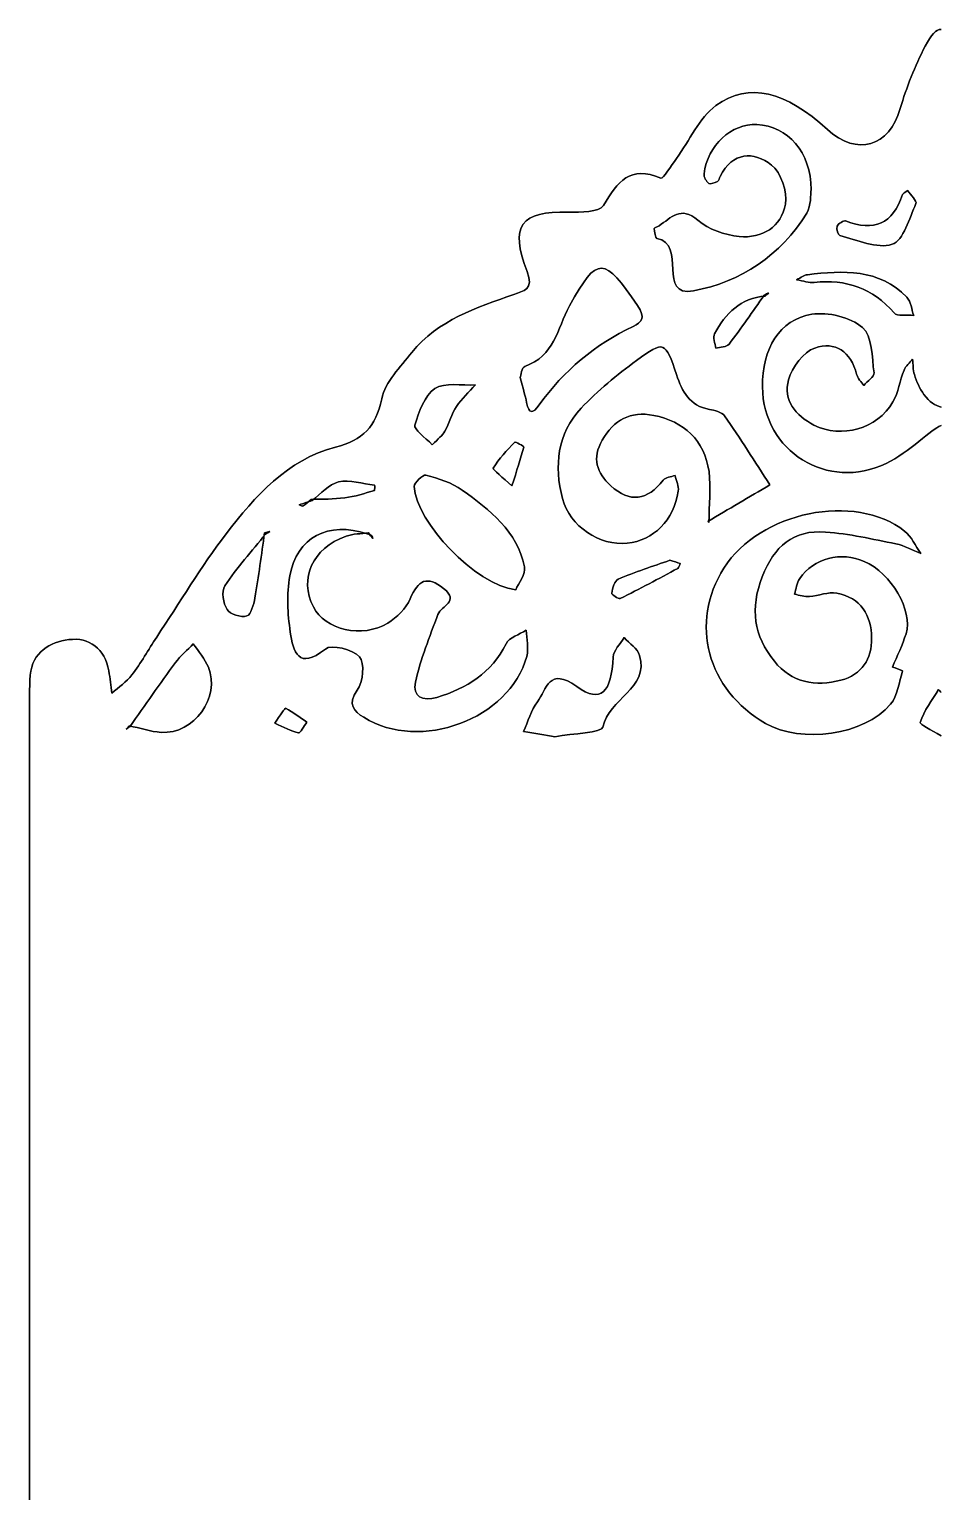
# Model space of a CAD drawing. Header units: millimetres. Extents: x 12008 to 13448, y 11557 to 13821.
# Drawn here: x 12008 to 12727, y 12666 to 13821 of the extents above; entities that cross this region are included whole.
import ezdxf

# ---------------------------------------------------------------- set-up
doc = ezdxf.new("R2010")
doc.units = ezdxf.units.MM
doc.layers.get('0').update_dxf_attribs({"linetype": 'CONTINUOUS'})

msp = doc.modelspace()

# ---------------------------------------------------------------- linework, layer by layer
for p, q in [((12588.7, 13611.3), (12589.5, 13610.5)), ((12589.5, 13610.5), (12588.7, 13611.3)), ((12231, 13450), (12231.8, 13449.1)), ((12231.8, 13449.1), (12231, 13450)), ((12545, 13431.8), (12544.2, 13432.6)), ((12545, 13431.8), (12544.2, 13432.6)), ((12544.2, 13432.6), (12545, 13431.8)), ((12544.2, 13432.6), (12545, 13431.8)), ((12195, 13422.6), (12194.2, 13423.5)), ((12194.2, 13423.5), (12195, 13422.6)), ((12275.3, 13422.8), (12276.2, 13423.6)), ((12276.2, 13423.6), (12275.3, 13422.8)), ((12087.2, 13271.2), (12084.9, 13268.6)), ((12084.9, 13268.6), (12087.2, 13271.2)), ((12087.2, 13271.2), (12087.9, 13270.5)), ((12087.9, 13270.5), (12087.2, 13271.2))]:
    msp.add_line(p, q)
for points, knots in [([(12728.3, 13821.1), (12724.4, 13821.2), (12720.4, 13816.8), (12715.8, 13807.8), (12707.7, 13792.1), (12701, 13775.4), (12696.1, 13758.5)], [58.479638, 58.479638, 58.479638, 58.479638, 59, 59, 59, 60, 60, 60, 60]), ([(12696.1, 13758.5), (12701, 13775.4), (12707.7, 13792.1), (12715.8, 13807.8), (12720.4, 13816.8), (12724.4, 13821.2), (12728.3, 13821.1)], [22, 22, 22, 22, 23, 23, 23, 23.520362, 23.520362, 23.520362, 23.520362]), ([(12675.4, 13549.9), (12673.7, 13562.3), (12674.1, 13579.1), (12666.4, 13585.6), (12656.7, 13593.9), (12639.1, 13598.1), (12626.2, 13596.1)], [28, 28, 28, 28, 29, 29, 29, 30, 30, 30, 30]), ([(12626.2, 13596.1), (12639.1, 13598.1), (12656.7, 13593.9), (12666.4, 13585.6), (12674.1, 13579.1), (12673.7, 13562.3), (12675.4, 13549.9)], [1, 1, 1, 1, 2, 2, 2, 3, 3, 3, 3]), ([(12331.1, 13359.2), (12333.6, 13365.9), (12348.7, 13369.2), (12322.5, 13390), (12315.4, 13386.3), (12309.1, 13371.5)], [12, 12, 12, 12, 13, 13, 14, 14, 14, 14]), ([(12309.1, 13371.5), (12315.4, 13386.3), (12322.5, 13390), (12348.7, 13369.2), (12333.6, 13365.9), (12331.1, 13359.2)], [4, 4, 4, 4, 5, 5, 6, 6, 6, 6]), ([(12109, 13341.2), (12102.4, 13331.3), (12096.6, 13320.7), (12089.4, 13311.3), (12085.2, 13305.7), (12079, 13301.7), (12073.7, 13297)], [73, 73, 73, 73, 74, 74, 74, 75, 75, 75, 75]), ([(12073.7, 13297), (12079, 13301.7), (12085.2, 13305.7), (12089.4, 13311.3), (12096.6, 13320.7), (12102.4, 13331.3), (12109, 13341.2)], [7, 7, 7, 7, 8, 8, 8, 9, 9, 9, 9])]:
    msp.add_open_spline(points, degree=3, knots=knots)
for points in [[(12638.6, 13742), (12605.7, 13772), (12576.9, 13779.9), (12550.6, 13760.9)], [(12550.6, 13760.9), (12576.9, 13779.9), (12605.7, 13772), (12638.6, 13742)], [(12550.6, 13760.9), (12537.2, 13751.2), (12529.8, 13733.3), (12519.5, 13719.2)], [(12519.5, 13719.2), (12529.8, 13733.3), (12537.2, 13751.2), (12550.6, 13760.9)], [(12638.6, 13742), (12661.9, 13720.7), (12687.6, 13728.6), (12696.1, 13758.5)], [(12696.1, 13758.5), (12687.6, 13728.6), (12661.9, 13720.7), (12638.6, 13742)], [(12582.8, 13746), (12562.9, 13747), (12543.9, 13729.5), (12541.2, 13707)], [(12541.2, 13707), (12543.9, 13729.5), (12562.9, 13747), (12582.8, 13746)], [(12582.8, 13746), (12607.4, 13744.7), (12625.7, 13724.3), (12625.7, 13694.6)], [(12625.7, 13694.6), (12625.7, 13724.3), (12607.4, 13744.7), (12582.8, 13746)], [(12553.9, 13705), (12563.8, 13724.3), (12580.2, 13725.2), (12594.5, 13714)], [(12594.5, 13714), (12580.2, 13725.2), (12563.8, 13724.3), (12553.9, 13705)], [(12507.2, 13703.5), (12482.9, 13714.3), (12472.8, 13700.7), (12461.8, 13682.1)], [(12461.8, 13682.1), (12472.8, 13700.7), (12482.9, 13714.3), (12507.2, 13703.5)], [(12519.5, 13719.2), (12515.4, 13713.6), (12508.7, 13702.9), (12507.2, 13703.5)], [(12507.2, 13703.5), (12508.7, 13702.9), (12515.4, 13713.6), (12519.5, 13719.2)], [(12605.4, 13683.2), (12607, 13692.9), (12602, 13708.2), (12594.5, 13714)], [(12594.5, 13714), (12602, 13708.2), (12607, 13692.9), (12605.4, 13683.2)], [(12541.2, 13707), (12540.9, 13704.6), (12542.9, 13701.1), (12544.9, 13699.5)], [(12544.9, 13699.5), (12542.9, 13701.1), (12540.9, 13704.6), (12541.2, 13707)], [(12544.9, 13699.5), (12546.2, 13698.6), (12549.7, 13700.1), (12551.8, 13701.1)], [(12551.8, 13701.1), (12549.7, 13700.1), (12546.2, 13698.6), (12544.9, 13699.5)], [(12551.8, 13701.1), (12552.9, 13701.6), (12553.2, 13703.6), (12553.9, 13705)], [(12553.9, 13705), (12553.2, 13703.6), (12552.9, 13701.6), (12551.8, 13701.1)], [(12622.3, 13676.1), (12625.9, 13682), (12625.1, 13690.6), (12625.7, 13694.6)], [(12625.7, 13694.6), (12625.1, 13690.6), (12625.9, 13682), (12622.3, 13676.1)], [(12653, 13669.8), (12675.3, 13661.1), (12690.3, 13667.6), (12697.9, 13690.6)], [(12697.9, 13690.6), (12690.3, 13667.6), (12675.3, 13661.1), (12653, 13669.8)], [(12697.9, 13690.6), (12698.3, 13691.7), (12699.9, 13692.3), (12701.9, 13693.9)], [(12701.9, 13693.9), (12699.9, 13692.3), (12698.3, 13691.7), (12697.9, 13690.6)], [(12708.5, 13683.6), (12709.4, 13685.6), (12704.3, 13690.4), (12701.9, 13693.9)], [(12701.9, 13693.9), (12704.3, 13690.4), (12709.4, 13685.6), (12708.5, 13683.6)], [(12434.1, 13676.8), (12396.5, 13677.7), (12387.4, 13666.2), (12401.5, 13629.8)], [(12401.5, 13629.8), (12387.4, 13666.2), (12396.5, 13677.7), (12434.1, 13676.8)], [(12461.8, 13682.1), (12458.6, 13676.7), (12443.6, 13676.6), (12434.1, 13676.8)], [(12434.1, 13676.8), (12443.6, 13676.6), (12458.6, 13676.7), (12461.8, 13682.1)], [(12536.4, 13670.4), (12522.7, 13682.2), (12515.2, 13672.2), (12505.7, 13666.1)], [(12505.7, 13666.1), (12515.2, 13672.2), (12522.7, 13682.2), (12536.4, 13670.4)], [(12532.9, 13614.7), (12570.2, 13621.5), (12601.7, 13642.7), (12622.3, 13676.1)], [(12622.3, 13676.1), (12601.7, 13642.7), (12570.2, 13621.5), (12532.9, 13614.7)], [(12605.4, 13683.2), (12602.3, 13665.1), (12587, 13655.7), (12568.9, 13657.6)], [(12568.9, 13657.6), (12587, 13655.7), (12602.3, 13665.1), (12605.4, 13683.2)], [(12689.7, 13651.4), (12698.7, 13654.5), (12703.2, 13672), (12708.5, 13683.6)], [(12708.5, 13683.6), (12703.2, 13672), (12698.7, 13654.5), (12689.7, 13651.4)], [(12505.7, 13666.1), (12504.5, 13665.3), (12501.9, 13664.6), (12501.9, 13664)], [(12501.9, 13664), (12501.9, 13664.6), (12504.5, 13665.3), (12505.7, 13666.1)], [(12501.9, 13664), (12502.2, 13661.3), (12502.7, 13656.3), (12503.9, 13656.1)], [(12503.9, 13656.1), (12502.7, 13656.3), (12502.2, 13661.3), (12501.9, 13664)], [(12568.9, 13657.6), (12557.6, 13658.7), (12544.8, 13663.1), (12536.4, 13670.4)], [(12536.4, 13670.4), (12544.8, 13663.1), (12557.6, 13658.7), (12568.9, 13657.6)], [(12646.3, 13665.6), (12645.5, 13663.7), (12647.1, 13658.6), (12648.4, 13658.3)], [(12648.4, 13658.3), (12647.1, 13658.6), (12645.5, 13663.7), (12646.3, 13665.6)], [(12653, 13669.8), (12651.4, 13670.4), (12647.1, 13667.7), (12646.3, 13665.6)], [(12646.3, 13665.6), (12647.1, 13667.7), (12651.4, 13670.4), (12653, 13669.8)], [(12532.9, 13614.7), (12503.8, 13609.3), (12527.9, 13651.5), (12503.9, 13656.1)], [(12503.9, 13656.1), (12527.9, 13651.5), (12503.8, 13609.3), (12532.9, 13614.7)], [(12648.4, 13658.3), (12662.2, 13655), (12677.9, 13647.5), (12689.7, 13651.4)], [(12689.7, 13651.4), (12677.9, 13647.5), (12662.2, 13655), (12648.4, 13658.3)], [(12488.7, 13603.1), (12462.5, 13641.4), (12457, 13643.3), (12435, 13602.7)], [(12435, 13602.7), (12457, 13643.3), (12462.5, 13641.4), (12488.7, 13603.1)], [(12401.5, 13629.8), (12407, 13615.7), (12398.6, 13614.5), (12391, 13611.8)], [(12391, 13611.8), (12398.6, 13614.5), (12407, 13615.7), (12401.5, 13629.8)], [(12614.2, 13623.4), (12618.1, 13625.3), (12620.3, 13627.1), (12622.8, 13627.4)], [(12622.8, 13627.4), (12620.3, 13627.1), (12618.1, 13625.3), (12614.2, 13623.4)], [(12622.8, 13627.4), (12651, 13630.6), (12679.2, 13632.5), (12701.4, 13609.6)], [(12701.4, 13609.6), (12679.2, 13632.5), (12651, 13630.6), (12622.8, 13627.4)], [(12628.1, 13621.3), (12624, 13620.8), (12619.7, 13622.5), (12614.2, 13623.4)], [(12614.2, 13623.4), (12619.7, 13622.5), (12624, 13620.8), (12628.1, 13621.3)], [(12691.3, 13597.2), (12674.3, 13616.7), (12653.4, 13624.1), (12628.1, 13621.3)], [(12628.1, 13621.3), (12653.4, 13624.1), (12674.3, 13616.7), (12691.3, 13597.2)], [(12391, 13611.8), (12361.3, 13601.5), (12331.3, 13591.5), (12310.5, 13566)], [(12310.5, 13566), (12331.3, 13591.5), (12361.3, 13601.5), (12391, 13611.8)], [(12549.5, 13580.8), (12558.1, 13596.8), (12570.1, 13608.9), (12589.5, 13610.5)], [(12589.5, 13610.5), (12570.1, 13608.9), (12558.1, 13596.8), (12549.5, 13580.8)], [(12588.7, 13611.3), (12579.5, 13598.3), (12570.6, 13585.1), (12560.9, 13572.6)], [(12560.9, 13572.6), (12570.6, 13585.1), (12579.5, 13598.3), (12588.7, 13611.3)], [(12588.7, 13611.3), (12589.9, 13611.9), (12591, 13612.5), (12592.2, 13613)], [(12592.2, 13613), (12591, 13612.5), (12589.9, 13611.9), (12588.7, 13611.3)], [(12592.2, 13613), (12591.3, 13612.2), (12590.4, 13611.3), (12589.5, 13610.5)], [(12589.5, 13610.5), (12590.4, 13611.3), (12591.3, 13612.2), (12592.2, 13613)], [(12701.4, 13609.6), (12704.6, 13606.2), (12705, 13600), (12706.7, 13595.2)], [(12706.7, 13595.2), (12705, 13600), (12704.6, 13606.2), (12701.4, 13609.6)], [(12399.6, 13555), (12423, 13562.9), (12425.1, 13584.4), (12435, 13602.7)], [(12435, 13602.7), (12425.1, 13584.4), (12423, 13562.9), (12399.6, 13555)], [(12485.2, 13586.6), (12492, 13589.8), (12495.3, 13593.4), (12488.7, 13603.1)], [(12488.7, 13603.1), (12495.3, 13593.4), (12492, 13589.8), (12485.2, 13586.6)], [(12626.2, 13596.1), (12600.6, 13592), (12587.1, 13568.8), (12587.3, 13538.8)], [(12587.3, 13538.8), (12587.1, 13568.8), (12600.6, 13592), (12626.2, 13596.1)], [(12706.7, 13595.2), (12701.4, 13595.8), (12693.8, 13594.3), (12691.3, 13597.2)], [(12691.3, 13597.2), (12693.8, 13594.3), (12701.4, 13595.8), (12706.7, 13595.2)], [(12411.1, 13524.7), (12430.5, 13551.6), (12455, 13572.4), (12485.2, 13586.6)], [(12485.2, 13586.6), (12455, 13572.4), (12430.5, 13551.6), (12411.1, 13524.7)], [(12519.5, 13548.5), (12510.5, 13575), (12509.9, 13575.7), (12487.9, 13559.6)], [(12487.9, 13559.6), (12509.9, 13575.7), (12510.5, 13575), (12519.5, 13548.5)], [(12550.4, 13569.3), (12550, 13573.2), (12548, 13577.9), (12549.5, 13580.8)], [(12549.5, 13580.8), (12548, 13577.9), (12550, 13573.2), (12550.4, 13569.3)], [(12560.9, 13572.6), (12559.1, 13570.2), (12554, 13570.3), (12550.4, 13569.3)], [(12550.4, 13569.3), (12554, 13570.3), (12559.1, 13570.2), (12560.9, 13572.6)], [(12608, 13544.5), (12610.7, 13554.3), (12619.7, 13566.4), (12628.7, 13569.5)], [(12628.7, 13569.5), (12619.7, 13566.4), (12610.7, 13554.3), (12608, 13544.5)], [(12628.7, 13569.5), (12644.5, 13575.1), (12657.2, 13566.6), (12661.6, 13548.9)], [(12661.6, 13548.9), (12657.2, 13566.6), (12644.5, 13575.1), (12628.7, 13569.5)], [(12310.5, 13566), (12301.3, 13554.6), (12289.5, 13542.7), (12286.7, 13529.3)], [(12286.7, 13529.3), (12289.5, 13542.7), (12301.3, 13554.6), (12310.5, 13566)], [(12487.9, 13559.6), (12472.4, 13548.2), (12457.2, 13535.9), (12444.1, 13521.9)], [(12444.1, 13521.9), (12457.2, 13535.9), (12472.4, 13548.2), (12487.9, 13559.6)], [(12705.9, 13560.7), (12703.5, 13557.8), (12700.4, 13555.3), (12699.1, 13552)], [(12699.1, 13552), (12700.4, 13555.3), (12703.5, 13557.8), (12705.9, 13560.7)], [(12707.3, 13548.5), (12706, 13552.3), (12706.3, 13556.6), (12705.9, 13560.7)], [(12705.9, 13560.7), (12706.3, 13556.6), (12706, 13552.3), (12707.3, 13548.5)], [(12396.1, 13546.2), (12396.6, 13547.7), (12397.2, 13554.2), (12399.6, 13555)], [(12399.6, 13555), (12397.2, 13554.2), (12396.6, 13547.7), (12396.1, 13546.2)], [(12545.4, 13521), (12529.7, 13523.8), (12523.9, 13535.3), (12519.5, 13548.5)], [(12519.5, 13548.5), (12523.9, 13535.3), (12529.7, 13523.8), (12545.4, 13521)], [(12661.6, 13548.9), (12662.4, 13545.6), (12665.4, 13542.8), (12667.3, 13539.8)], [(12667.3, 13539.8), (12665.4, 13542.8), (12662.4, 13545.6), (12661.6, 13548.9)], [(12667.3, 13539.8), (12670.2, 13543.2), (12675.8, 13547), (12675.4, 13549.9)], [(12675.4, 13549.9), (12675.8, 13547), (12670.2, 13543.2), (12667.3, 13539.8)], [(12699.1, 13552), (12695.8, 13543.8), (12694.6, 13534.5), (12690.3, 13526.9)], [(12690.3, 13526.9), (12694.6, 13534.5), (12695.8, 13543.8), (12699.1, 13552)], [(12707.3, 13548.5), (12709.1, 13543), (12711.4, 13537.4), (12714.8, 13532.8)], [(12714.8, 13532.8), (12711.4, 13537.4), (12709.1, 13543), (12707.3, 13548.5)], [(12312.9, 13508.5), (12316, 13519.1), (12320.4, 13532), (12328.7, 13537.4)], [(12328.7, 13537.4), (12320.4, 13532), (12316, 13519.1), (12312.9, 13508.5)], [(12328.7, 13537.4), (12336.5, 13542.6), (12349.8, 13539.7), (12360.7, 13540.3)], [(12360.7, 13540.3), (12349.8, 13539.7), (12336.5, 13542.6), (12328.7, 13537.4)], [(12360.7, 13540.3), (12355.6, 13534.7), (12349.8, 13529.6), (12345.7, 13523.4)], [(12345.7, 13523.4), (12349.8, 13529.6), (12355.6, 13534.7), (12360.7, 13540.3)], [(12401.1, 13526.4), (12399.9, 13532.2), (12398.2, 13537.9), (12396.1, 13546.2)], [(12396.1, 13546.2), (12398.2, 13537.9), (12399.9, 13532.2), (12401.1, 13526.4)], [(12587.3, 13538.8), (12587.7, 13487.9), (12638.9, 13456), (12685, 13478.4)], [(12685, 13478.4), (12638.9, 13456), (12587.7, 13487.9), (12587.3, 13538.8)], [(12628, 13508.7), (12613.4, 13516.2), (12603.4, 13528.3), (12608, 13544.5)], [(12608, 13544.5), (12603.4, 13528.3), (12613.4, 13516.2), (12628, 13508.7)], [(12286.7, 13529.3), (12282.1, 13507.1), (12271.8, 13497), (12250.1, 13491.2)], [(12250.1, 13491.2), (12271.8, 13497), (12282.1, 13507.1), (12286.7, 13529.3)], [(12345.7, 13523.4), (12341.8, 13517.5), (12340, 13510.1), (12336.6, 13503.8)], [(12336.6, 13503.8), (12340, 13510.1), (12341.8, 13517.5), (12345.7, 13523.4)], [(12411.1, 13524.7), (12405.8, 13517.2), (12403.1, 13517.3), (12401.1, 13526.4)], [(12401.1, 13526.4), (12403.1, 13517.3), (12405.8, 13517.2), (12411.1, 13524.7)], [(12628, 13508.7), (12649.8, 13497.7), (12677.9, 13505.5), (12690.3, 13526.9)], [(12690.3, 13526.9), (12677.9, 13505.5), (12649.8, 13497.7), (12628, 13508.7)], [(12714.8, 13532.8), (12719.2, 13527.1), (12723.8, 13523.8), (12728.5, 13522.8)], [(12728.5, 13522.8), (12723.8, 13523.8), (12719.2, 13527.1), (12714.8, 13532.8)], [(12429.4, 13450.6), (12422.7, 13476.4), (12425.3, 13501.7), (12444.1, 13521.9)], [(12444.1, 13521.9), (12425.3, 13501.7), (12422.7, 13476.4), (12429.4, 13450.6)], [(12460.8, 13496.7), (12470.1, 13512.5), (12482.7, 13520), (12501.5, 13516.3)], [(12501.5, 13516.3), (12482.7, 13520), (12470.1, 13512.5), (12460.8, 13496.7)], [(12545.1, 13471.9), (12541.6, 13496.7), (12525.2, 13511.7), (12501.5, 13516.3)], [(12501.5, 13516.3), (12525.2, 13511.7), (12541.6, 13496.7), (12545.1, 13471.9)], [(12557.4, 13515.9), (12555.2, 13519), (12549.6, 13520.3), (12545.4, 13521)], [(12545.4, 13521), (12549.6, 13520.3), (12555.2, 13519), (12557.4, 13515.9)], [(12593.2, 13461.5), (12581.3, 13479.7), (12569.8, 13498.1), (12557.4, 13515.9)], [(12557.4, 13515.9), (12569.8, 13498.1), (12581.3, 13479.7), (12593.2, 13461.5)], [(12326.6, 13493), (12320.9, 13499.1), (12311.9, 13505.3), (12312.9, 13508.5)], [(12312.9, 13508.5), (12311.9, 13505.3), (12320.9, 13499.1), (12326.6, 13493)], [(12336.6, 13503.8), (12334.8, 13500.5), (12331.3, 13498), (12326.6, 13493)], [(12326.6, 13493), (12331.3, 13498), (12334.8, 13500.5), (12336.6, 13503.8)], [(12728.3, 13508.2), (12724, 13506.4), (12718.9, 13502.3), (12710.8, 13495.7)], [(12710.8, 13495.7), (12718.9, 13502.3), (12724, 13506.4), (12728.3, 13508.2)], [(12250.1, 13491.2), (12212.2, 13481.2), (12186.7, 13452.6), (12163.9, 13422.8)], [(12163.9, 13422.8), (12186.7, 13452.6), (12212.2, 13481.2), (12250.1, 13491.2)], [(12374.8, 13474.5), (12379.3, 13482.1), (12385.5, 13488.7), (12391.7, 13495.1)], [(12391.7, 13495.1), (12385.5, 13488.7), (12379.3, 13482.1), (12374.8, 13474.5)], [(12398.8, 13491.3), (12396.4, 13481.9), (12393.3, 13472.7), (12389.5, 13460.7)], [(12389.5, 13460.7), (12393.3, 13472.7), (12396.4, 13481.9), (12398.8, 13491.3)], [(12391.7, 13495.1), (12392.2, 13495.7), (12398.9, 13492), (12398.8, 13491.3)], [(12398.8, 13491.3), (12398.9, 13492), (12392.2, 13495.7), (12391.7, 13495.1)], [(12467.5, 13460.8), (12456.5, 13470.9), (12452.5, 13482.6), (12460.8, 13496.7)], [(12460.8, 13496.7), (12452.5, 13482.6), (12456.5, 13470.9), (12467.5, 13460.8)], [(12710.8, 13495.7), (12702.8, 13489.3), (12694.2, 13482.9), (12685, 13478.4)], [(12685, 13478.4), (12694.2, 13482.9), (12702.8, 13489.3), (12710.8, 13495.7)], [(12252.6, 13463.8), (12261.5, 13465.7), (12271.5, 13462.3), (12281, 13461.1)], [(12281, 13461.1), (12271.5, 13462.3), (12261.5, 13465.7), (12252.6, 13463.8)], [(12312.3, 13460.1), (12312.1, 13463.1), (12319.3, 13469.7), (12321.6, 13469.1)], [(12321.6, 13469.1), (12319.3, 13469.7), (12312.1, 13463.1), (12312.3, 13460.1)], [(12321.6, 13469.1), (12331.5, 13466.4), (12342.1, 13463.2), (12350.3, 13457.3)], [(12350.3, 13457.3), (12342.1, 13463.2), (12331.5, 13466.4), (12321.6, 13469.1)], [(12389.5, 13460.7), (12382.6, 13467.1), (12374.2, 13473.5), (12374.8, 13474.5)], [(12374.8, 13474.5), (12374.2, 13473.5), (12382.6, 13467.1), (12389.5, 13460.7)], [(12518.3, 13468.9), (12515.1, 13467.7), (12510.8, 13467.5), (12509, 13465.2)], [(12509, 13465.2), (12510.8, 13467.5), (12515.1, 13467.7), (12518.3, 13468.9)], [(12520.8, 13456.5), (12521.4, 13460.4), (12519.2, 13464.8), (12518.3, 13468.9)], [(12518.3, 13468.9), (12519.2, 13464.8), (12521.4, 13460.4), (12520.8, 13456.5)], [(12545.1, 13471.9), (12546.9, 13458.8), (12545.1, 13445.2), (12545, 13431.8)], [(12545, 13431.8), (12545.1, 13445.2), (12546.9, 13458.8), (12545.1, 13471.9)], [(12231.8, 13449.1), (12238.7, 13454.2), (12245, 13462.1), (12252.6, 13463.8)], [(12252.6, 13463.8), (12245, 13462.1), (12238.7, 13454.2), (12231.8, 13449.1)], [(12280.9, 13457), (12273.2, 13454.8), (12265.5, 13452.2), (12257.5, 13451.2)], [(12257.5, 13451.2), (12265.5, 13452.2), (12273.2, 13454.8), (12280.9, 13457)], [(12281, 13461.1), (12281.2, 13461), (12281.3, 13457.1), (12280.9, 13457)], [(12280.9, 13457), (12281.3, 13457.1), (12281.2, 13461), (12281, 13461.1)], [(12392.5, 13378.5), (12360.2, 13382.8), (12313.9, 13431.8), (12312.3, 13460.1)], [(12312.3, 13460.1), (12313.9, 13431.8), (12360.2, 13382.8), (12392.5, 13378.5)], [(12350.3, 13457.3), (12372, 13441.6), (12393.7, 13425), (12399.4, 13396.7)], [(12399.4, 13396.7), (12393.7, 13425), (12372, 13441.6), (12350.3, 13457.3)], [(12509, 13465.2), (12496.5, 13449.1), (12482.7, 13446.9), (12467.5, 13460.8)], [(12467.5, 13460.8), (12482.7, 13446.9), (12496.5, 13449.1), (12509, 13465.2)], [(12480.5, 13415.3), (12501.1, 13417.4), (12517.3, 13433.6), (12520.8, 13456.5)], [(12520.8, 13456.5), (12517.3, 13433.6), (12501.1, 13417.4), (12480.5, 13415.3)], [(12593.2, 13461.5), (12576.8, 13451.8), (12560.5, 13442.2), (12544.2, 13432.6)], [(12544.2, 13432.6), (12560.5, 13442.2), (12576.8, 13451.8), (12593.2, 13461.5)], [(12699.5, 13424.9), (12660.3, 13455.8), (12585.1, 13440.2), (12556.9, 13395.7)], [(12556.9, 13395.7), (12585.1, 13440.2), (12660.3, 13455.8), (12699.5, 13424.9)], [(12231.8, 13449.1), (12228.4, 13448), (12224.9, 13446.8), (12221.5, 13445.7)], [(12221.5, 13445.7), (12224.9, 13446.8), (12228.4, 13448), (12231.8, 13449.1)], [(12221.5, 13445.7), (12222.6, 13445.3), (12224.1, 13444.4), (12224.7, 13444.8)], [(12224.7, 13444.8), (12224.1, 13444.4), (12222.6, 13445.3), (12221.5, 13445.7)], [(12224.7, 13444.8), (12227, 13446.3), (12228.9, 13448.2), (12231, 13450)], [(12231, 13450), (12228.9, 13448.2), (12227, 13446.3), (12224.7, 13444.8)], [(12257.5, 13451.2), (12248.8, 13450), (12239.9, 13450.3), (12231, 13450)], [(12231, 13450), (12239.9, 13450.3), (12248.8, 13450), (12257.5, 13451.2)], [(12480.5, 13415.3), (12459, 13413.1), (12435.2, 13428.6), (12429.4, 13450.6)], [(12429.4, 13450.6), (12435.2, 13428.6), (12459, 13413.1), (12480.5, 13415.3)], [(12275.3, 13422.8), (12244.5, 13432.8), (12219.6, 13420.2), (12214.1, 13389.5)], [(12214.1, 13389.5), (12219.6, 13420.2), (12244.5, 13432.8), (12275.3, 13422.8)], [(12163.9, 13422.8), (12144.1, 13396.8), (12127.1, 13368.5), (12109, 13341.2)], [(12109, 13341.2), (12127.1, 13368.5), (12144.1, 13396.8), (12163.9, 13422.8)], [(12195, 13422.6), (12184.1, 13409.1), (12172.3, 13396.1), (12162.8, 13381.6)], [(12162.8, 13381.6), (12172.3, 13396.1), (12184.1, 13409.1), (12195, 13422.6)], [(12186.6, 13372.1), (12189.5, 13389.2), (12191.7, 13406.4), (12194.2, 13423.5)], [(12194.2, 13423.5), (12191.7, 13406.4), (12189.5, 13389.2), (12186.6, 13372.1)], [(12194.2, 13423.5), (12195.6, 13423.8), (12197, 13424.2), (12198.4, 13424.5)], [(12198.4, 13424.5), (12197, 13424.2), (12195.6, 13423.8), (12194.2, 13423.5)], [(12198.4, 13424.5), (12197.3, 13423.9), (12196.1, 13423.3), (12195, 13422.6)], [(12195, 13422.6), (12196.1, 13423.3), (12197.3, 13423.9), (12198.4, 13424.5)], [(12232.7, 13365), (12221.3, 13387.9), (12231.8, 13411.1), (12258.5, 13420.9)], [(12258.5, 13420.9), (12231.8, 13411.1), (12221.3, 13387.9), (12232.7, 13365)], [(12258.5, 13420.9), (12264, 13422.9), (12270.3, 13422.7), (12276.2, 13423.6)], [(12276.2, 13423.6), (12270.3, 13422.7), (12264, 13422.9), (12258.5, 13420.9)], [(12278.9, 13421.3), (12277.9, 13422), (12276.5, 13422.3), (12275.3, 13422.8)], [(12275.3, 13422.8), (12276.5, 13422.3), (12277.9, 13422), (12278.9, 13421.3)], [(12276.2, 13423.6), (12277.3, 13422), (12278.5, 13420.5), (12279.6, 13419)], [(12279.6, 13419), (12278.5, 13420.5), (12277.3, 13422), (12276.2, 13423.6)], [(12279.6, 13419), (12279.4, 13419.8), (12279.4, 13420.9), (12278.9, 13421.3)], [(12278.9, 13421.3), (12279.4, 13420.9), (12279.4, 13419.8), (12279.6, 13419)], [(12587.1, 13388.9), (12596.5, 13413), (12611.7, 13426.1), (12637.2, 13424.2)], [(12637.2, 13424.2), (12611.7, 13426.1), (12596.5, 13413), (12587.1, 13388.9)], [(12692.6, 13414.9), (12674.2, 13418.6), (12655.8, 13422.8), (12637.2, 13424.2)], [(12637.2, 13424.2), (12655.8, 13422.8), (12674.2, 13418.6), (12692.6, 13414.9)], [(12712.3, 13407.3), (12708.1, 13413.2), (12705, 13420.5), (12699.5, 13424.9)], [(12699.5, 13424.9), (12705, 13420.5), (12708.1, 13413.2), (12712.3, 13407.3)], [(12616.7, 13387.4), (12627.9, 13403.7), (12649.3, 13409.1), (12667.7, 13401)], [(12667.7, 13401), (12649.3, 13409.1), (12627.9, 13403.7), (12616.7, 13387.4)], [(12692.6, 13414.9), (12699.4, 13413.5), (12705.8, 13409.9), (12712.3, 13407.3)], [(12712.3, 13407.3), (12705.8, 13409.9), (12699.4, 13413.5), (12692.6, 13414.9)], [(12399.4, 13396.7), (12400.6, 13390.9), (12394.7, 13383.8), (12392.5, 13378.5)], [(12392.5, 13378.5), (12394.7, 13383.8), (12400.6, 13390.9), (12399.4, 13396.7)], [(12514.3, 13401.9), (12500.8, 13397.2), (12486.8, 13392.7), (12473.3, 13386.9)], [(12473.3, 13386.9), (12486.8, 13392.7), (12500.8, 13397.2), (12514.3, 13401.9)], [(12522.4, 13399.4), (12519.9, 13400.2), (12517.3, 13401), (12514.3, 13401.9)], [(12514.3, 13401.9), (12517.3, 13401), (12519.9, 13400.2), (12522.4, 13399.4)], [(12520.5, 13395.5), (12521.5, 13396), (12521.8, 13398), (12522.4, 13399.4)], [(12522.4, 13399.4), (12521.8, 13398), (12521.5, 13396), (12520.5, 13395.5)], [(12700.7, 13343.9), (12706.3, 13362.2), (12689, 13391.6), (12667.7, 13401)], [(12667.7, 13401), (12689, 13391.6), (12706.3, 13362.2), (12700.7, 13343.9)], [(12214.1, 13389.5), (12211.5, 13375.1), (12212.4, 13359.7), (12214.5, 13345.2)], [(12214.5, 13345.2), (12212.4, 13359.7), (12211.5, 13375.1), (12214.1, 13389.5)], [(12473.3, 13386.9), (12470.5, 13385.7), (12469.1, 13379.9), (12468.3, 13375.9)], [(12468.3, 13375.9), (12469.1, 13379.9), (12470.5, 13385.7), (12473.3, 13386.9)], [(12474.9, 13371.7), (12490.3, 13379.2), (12505.4, 13387.3), (12520.5, 13395.5)], [(12520.5, 13395.5), (12505.4, 13387.3), (12490.3, 13379.2), (12474.9, 13371.7)], [(12556.9, 13395.7), (12529.4, 13352.4), (12543.5, 13299.6), (12589.8, 13273.1)], [(12589.8, 13273.1), (12543.5, 13299.6), (12529.4, 13352.4), (12556.9, 13395.7)], [(12587.1, 13388.9), (12577.4, 13363.8), (12580.5, 13342.2), (12596.7, 13322.2)], [(12596.7, 13322.2), (12580.5, 13342.2), (12577.4, 13363.8), (12587.1, 13388.9)], [(12616.7, 13387.4), (12614.3, 13383.9), (12613.9, 13379.2), (12612.6, 13375)], [(12612.6, 13375), (12613.9, 13379.2), (12614.3, 13383.9), (12616.7, 13387.4)], [(12162.8, 13381.6), (12160, 13377.4), (12161.5, 13367.8), (12164.6, 13363)], [(12164.6, 13363), (12161.5, 13367.8), (12160, 13377.4), (12162.8, 13381.6)], [(12468.3, 13375.9), (12468.1, 13374.9), (12473.6, 13371), (12474.9, 13371.7)], [(12474.9, 13371.7), (12473.6, 13371), (12468.1, 13374.9), (12468.3, 13375.9)], [(12612.6, 13375), (12616.6, 13374.4), (12620.5, 13373.1), (12624.4, 13373.3)], [(12624.4, 13373.3), (12620.5, 13373.1), (12616.6, 13374.4), (12612.6, 13375)], [(12624.4, 13373.3), (12631.7, 13373.8), (12639.3, 13377.2), (12646.1, 13375.9)], [(12646.1, 13375.9), (12639.3, 13377.2), (12631.7, 13373.8), (12624.4, 13373.3)], [(12673.5, 13340.4), (12673.3, 13358.5), (12664.9, 13372.4), (12646.1, 13375.9)], [(12646.1, 13375.9), (12664.9, 13372.4), (12673.3, 13358.5), (12673.5, 13340.4)], [(12164.6, 13363), (12167, 13359.2), (12175.6, 13356.6), (12180.2, 13357.9)], [(12180.2, 13357.9), (12175.6, 13356.6), (12167, 13359.2), (12164.6, 13363)], [(12180.2, 13357.9), (12183.5, 13358.9), (12185.6, 13366.9), (12186.6, 13372.1)], [(12186.6, 13372.1), (12185.6, 13366.9), (12183.5, 13358.9), (12180.2, 13357.9)], [(12291.5, 13352.3), (12271.4, 13340), (12241.6, 13347), (12232.7, 13365)], [(12232.7, 13365), (12241.6, 13347), (12271.4, 13340), (12291.5, 13352.3)], [(12309.1, 13371.5), (12305.9, 13363.9), (12298.7, 13356.8), (12291.5, 13352.3)], [(12291.5, 13352.3), (12298.7, 13356.8), (12305.9, 13363.9), (12309.1, 13371.5)], [(12313.3, 13305.6), (12317.4, 13323.9), (12324.5, 13341.5), (12331.1, 13359.2)], [(12331.1, 13359.2), (12324.5, 13341.5), (12317.4, 13323.9), (12313.3, 13305.6)], [(12009.2, 13311.1), (12010.7, 13329.4), (12025, 13337.3), (12039.6, 13339.2)], [(12039.6, 13339.2), (12025, 13337.3), (12010.7, 13329.4), (12009.2, 13311.1)], [(12071.2, 13314.5), (12068, 13332.1), (12055.7, 13341.3), (12039.6, 13339.2)], [(12039.6, 13339.2), (12055.7, 13341.3), (12068, 13332.1), (12071.2, 13314.5)], [(12214.5, 13345.2), (12216.8, 13329.9), (12220.8, 13314.6), (12242.2, 13331.8)], [(12242.2, 13331.8), (12220.8, 13314.6), (12216.8, 13329.9), (12214.5, 13345.2)], [(12400.8, 13346.8), (12395.4, 13343.2), (12387.4, 13341), (12384.9, 13336)], [(12384.9, 13336), (12387.4, 13341), (12395.4, 13343.2), (12400.8, 13346.8)], [(12401.2, 13326), (12402.9, 13332.4), (12401, 13339.8), (12400.8, 13346.8)], [(12400.8, 13346.8), (12401, 13339.8), (12402.9, 13332.4), (12401.2, 13326)], [(12478, 13340.8), (12475, 13335.7), (12469.7, 13330.7), (12469.4, 13325.5)], [(12469.4, 13325.5), (12469.7, 13330.7), (12475, 13335.7), (12478, 13340.8)], [(12490.3, 13326.8), (12488.7, 13332.2), (12482.2, 13336.2), (12478, 13340.8)], [(12478, 13340.8), (12482.2, 13336.2), (12488.7, 13332.2), (12490.3, 13326.8)], [(12673.5, 13340.4), (12673.7, 13324), (12665.8, 13311.5), (12649.3, 13307.2)], [(12649.3, 13307.2), (12665.8, 13311.5), (12673.7, 13324), (12673.5, 13340.4)], [(12690, 13317.6), (12693.6, 13326.3), (12697.9, 13334.9), (12700.7, 13343.9)], [(12700.7, 13343.9), (12697.9, 13334.9), (12693.6, 13326.3), (12690, 13317.6)], [(12123.8, 13321.1), (12127.8, 13326.6), (12133.2, 13331), (12137.9, 13336)], [(12137.9, 13336), (12133.2, 13331), (12127.8, 13326.6), (12123.8, 13321.1)], [(12137.9, 13336), (12142, 13329.8), (12147.1, 13324.1), (12149.8, 13317.4)], [(12149.8, 13317.4), (12147.1, 13324.1), (12142, 13329.8), (12137.9, 13336)], [(12242.2, 13331.8), (12247, 13335.7), (12263.9, 13331.6), (12269.2, 13325.7)], [(12269.2, 13325.7), (12263.9, 13331.6), (12247, 13335.7), (12242.2, 13331.8)], [(12384.9, 13336), (12373.4, 13312.6), (12353.8, 13300.9), (12330.2, 13293.6)], [(12330.2, 13293.6), (12353.8, 13300.9), (12373.4, 13312.6), (12384.9, 13336)], [(12123.8, 13321.1), (12111.5, 13304.5), (12099.8, 13287.4), (12087.9, 13270.5)], [(12087.9, 13270.5), (12099.8, 13287.4), (12111.5, 13304.5), (12123.8, 13321.1)], [(12149.8, 13317.4), (12159.6, 13293.8), (12138.4, 13264.4), (12112.6, 13266)], [(12112.6, 13266), (12138.4, 13264.4), (12159.6, 13293.8), (12149.8, 13317.4)], [(12269.2, 13325.7), (12273.5, 13321), (12272, 13305.7), (12267.4, 13299.3)], [(12267.4, 13299.3), (12272, 13305.7), (12273.5, 13321), (12269.2, 13325.7)], [(12401.2, 13326), (12387.6, 13276.4), (12317, 13250.1), (12272.5, 13277.9)], [(12272.5, 13277.9), (12317, 13250.1), (12387.6, 13276.4), (12401.2, 13326)], [(12409.6, 13290.2), (12416.9, 13299.8), (12418.5, 13318.2), (12440.8, 13302.1)], [(12440.8, 13302.1), (12418.5, 13318.2), (12416.9, 13299.8), (12409.6, 13290.2)], [(12469.4, 13325.5), (12468.3, 13297.8), (12459.7, 13288.4), (12440.8, 13302.1)], [(12440.8, 13302.1), (12459.7, 13288.4), (12468.3, 13297.8), (12469.4, 13325.5)], [(12461.4, 13270.2), (12465.7, 13292.7), (12497.9, 13300.3), (12490.3, 13326.8)], [(12490.3, 13326.8), (12497.9, 13300.3), (12465.7, 13292.7), (12461.4, 13270.2)], [(12649.3, 13307.2), (12629.2, 13301.9), (12610.3, 13305.2), (12596.7, 13322.2)], [(12596.7, 13322.2), (12610.3, 13305.2), (12629.2, 13301.9), (12649.3, 13307.2)], [(12698, 13314.6), (12695.4, 13315.6), (12692.7, 13316.6), (12690, 13317.6)], [(12690, 13317.6), (12692.7, 13316.6), (12695.4, 13315.6), (12698, 13314.6)], [(12008.6, 13279.8), (12008.6, 13290.2), (12008.4, 13300.7), (12009.2, 13311.1)], [(12009.2, 13311.1), (12008.4, 13300.7), (12008.6, 13290.2), (12008.6, 13279.8)], [(12073.7, 13297), (12072.9, 13302.8), (12072.3, 13308.7), (12071.2, 13314.5)], [(12071.2, 13314.5), (12072.3, 13308.7), (12072.9, 13302.8), (12073.7, 13297)], [(12330.2, 13293.6), (12319, 13290.2), (12310.8, 13294.3), (12313.3, 13305.6)], [(12313.3, 13305.6), (12310.8, 13294.3), (12319, 13290.2), (12330.2, 13293.6)], [(12698, 13314.6), (12695, 13305.7), (12694.1, 13294.9), (12688.5, 13288.2)], [(12688.5, 13288.2), (12694.1, 13294.9), (12695, 13305.7), (12698, 13314.6)], [(12267.4, 13299.3), (12259.1, 13287.9), (12265, 13282.6), (12272.5, 13277.9)], [(12272.5, 13277.9), (12265, 13282.6), (12259.1, 13287.9), (12267.4, 13299.3)], [(12726.4, 13299.9), (12721.2, 13291.3), (12714.8, 13283.2), (12711.9, 13273.9)], [(12711.9, 13273.9), (12714.8, 13283.2), (12721.2, 13291.3), (12726.4, 13299.9)], [(12728.3, 13297.5), (12727.7, 13298.3), (12727, 13299.1), (12726.4, 13299.9)], [(12726.4, 13299.9), (12727, 13299.1), (12727.7, 13298.3), (12728.3, 13297.5)], [(12210.8, 13285.1), (12210.3, 13285.3), (12206.5, 13279.3), (12202.2, 13273.3)], [(12202.2, 13273.3), (12206.5, 13279.3), (12210.3, 13285.3), (12210.8, 13285.1)], [(12227.5, 13274.1), (12222, 13277.9), (12216.6, 13281.9), (12210.8, 13285.1)], [(12210.8, 13285.1), (12216.6, 13281.9), (12222, 13277.9), (12227.5, 13274.1)], [(12398.7, 13266.7), (12402.2, 13274.6), (12404.5, 13283.4), (12409.6, 13290.2)], [(12409.6, 13290.2), (12404.5, 13283.4), (12402.2, 13274.6), (12398.7, 13266.7)], [(12688.5, 13288.2), (12667.5, 13263.6), (12618.2, 13256.9), (12589.8, 13273.1)], [(12589.8, 13273.1), (12618.2, 13256.9), (12667.5, 13263.6), (12688.5, 13288.2)], [(12008.6, 13279.8), (12008.6, 13200.8), (12008.6, 13121.8), (12008.6, 13042.8)], [(12008.6, 13042.8), (12008.6, 13121.8), (12008.6, 13200.8), (12008.6, 13279.8)], [(12087.9, 13270.5), (12086.9, 13269.9), (12085.9, 13269.3), (12084.9, 13268.6)], [(12084.9, 13268.6), (12085.9, 13269.3), (12086.9, 13269.9), (12087.9, 13270.5)], [(12112.6, 13266), (12104.1, 13266.6), (12095.6, 13269.4), (12087.2, 13271.2)], [(12087.2, 13271.2), (12095.6, 13269.4), (12104.1, 13266.6), (12112.6, 13266)], [(12202.2, 13273.3), (12209.5, 13270), (12215, 13266.8), (12221, 13265.6)], [(12221, 13265.6), (12215, 13266.8), (12209.5, 13270), (12202.2, 13273.3)], [(12221, 13265.6), (12222.4, 13265.2), (12225.3, 13271.1), (12227.5, 13274.1)], [(12227.5, 13274.1), (12225.3, 13271.1), (12222.4, 13265.2), (12221, 13265.6)], [(12423.5, 13262.6), (12437.7, 13265.2), (12460.5, 13265.6), (12461.4, 13270.2)], [(12461.4, 13270.2), (12460.5, 13265.6), (12437.7, 13265.2), (12423.5, 13262.6)], [(12711.9, 13273.9), (12711.4, 13272.4), (12720.3, 13267.9), (12728.3, 13263.3)], [(12728.3, 13263.3), (12720.3, 13267.9), (12711.4, 13272.4), (12711.9, 13273.9)], [(12423.5, 13262.6), (12416, 13263.8), (12407.4, 13265.2), (12398.7, 13266.7)], [(12398.7, 13266.7), (12407.4, 13265.2), (12416, 13263.8), (12423.5, 13262.6)], [(12008.6, 13042.8), (12008.6, 12924.9), (12008.6, 12806.9), (12008.6, 12689)], [(12008.6, 12689), (12008.6, 12806.9), (12008.6, 12924.9), (12008.6, 13042.8)], [(12008.6, 12689), (12008.6, 12571.1), (12008.6, 12453.1), (12008.6, 12335.2)], [(12008.6, 12335.2), (12008.6, 12453.1), (12008.6, 12571.1), (12008.6, 12689)]]:
    msp.add_open_spline(points, degree=3)

doc.saveas('drawing.dxf')
